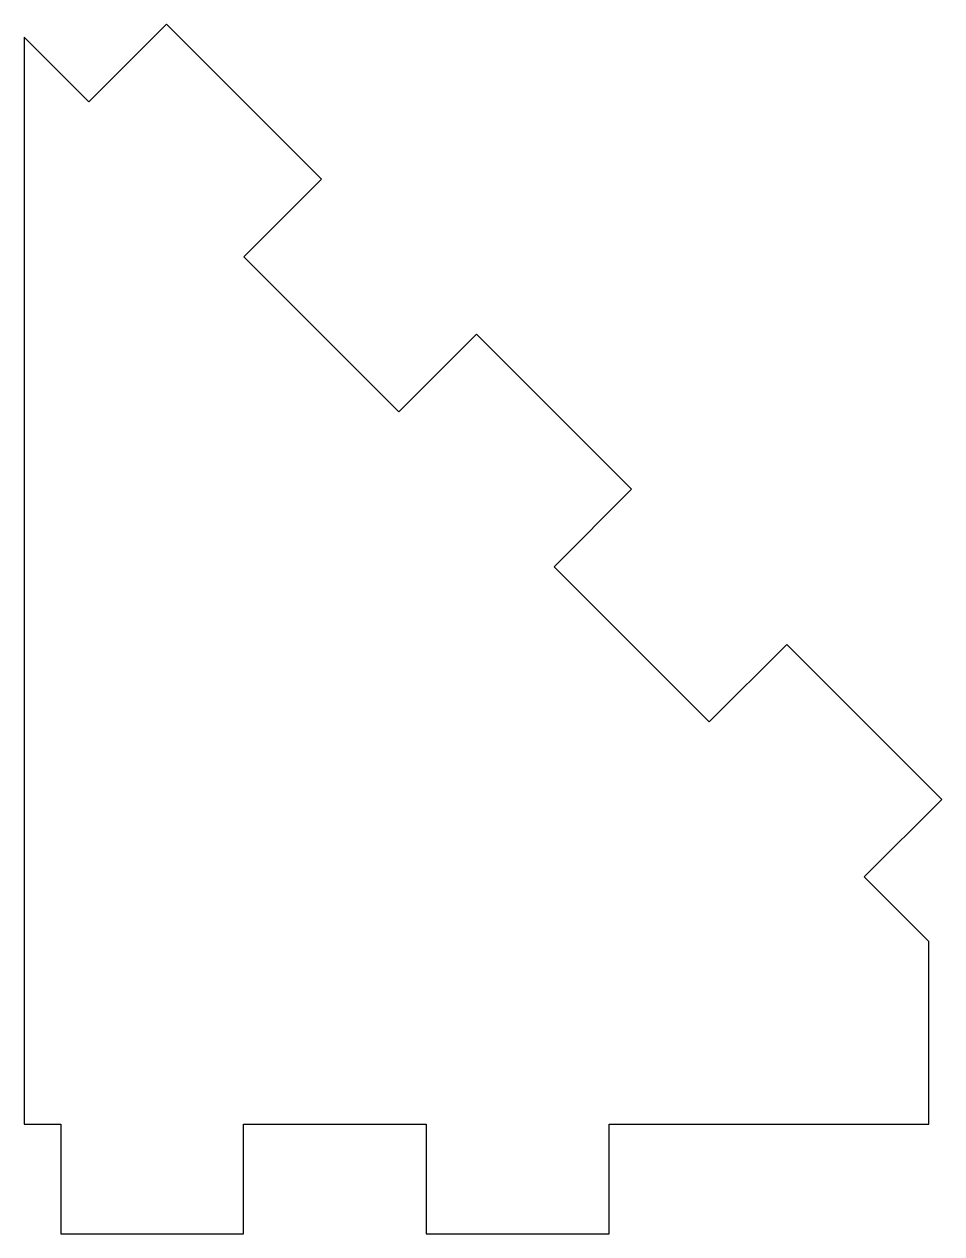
# Model space of a CAD drawing. Header units: millimetres. Extents: x -24.7 to 25.5, y -11 to 55.2.
import ezdxf

# ---------------------------------------------------------------- set-up
doc = ezdxf.new("R2010")
doc.units = ezdxf.units.MM

msp = doc.modelspace()

# ---------------------------------------------------------------- linework, layer by layer
msp.add_lwpolyline([(21.213, 8.536), (25.456, 12.778), (16.971, 21.263), (12.728, 17.021), (4.243, 25.506), (8.485, 29.749), (0, 38.234), (-4.243, 33.991), (-12.728, 42.477), (-8.485, 46.719), (-16.971, 55.205), (-21.213, 50.962), (-24.749, 54.497), (-24.749, -5), (-22.749, -5), (-22.749, -11), (-12.749, -11), (-12.749, -5), (-2.749, -5), (-2.749, -11), (7.251, -11), (7.251, -5), (24.749, -5), (24.749, 5)], close=True)

doc.saveas('drawing.dxf')
